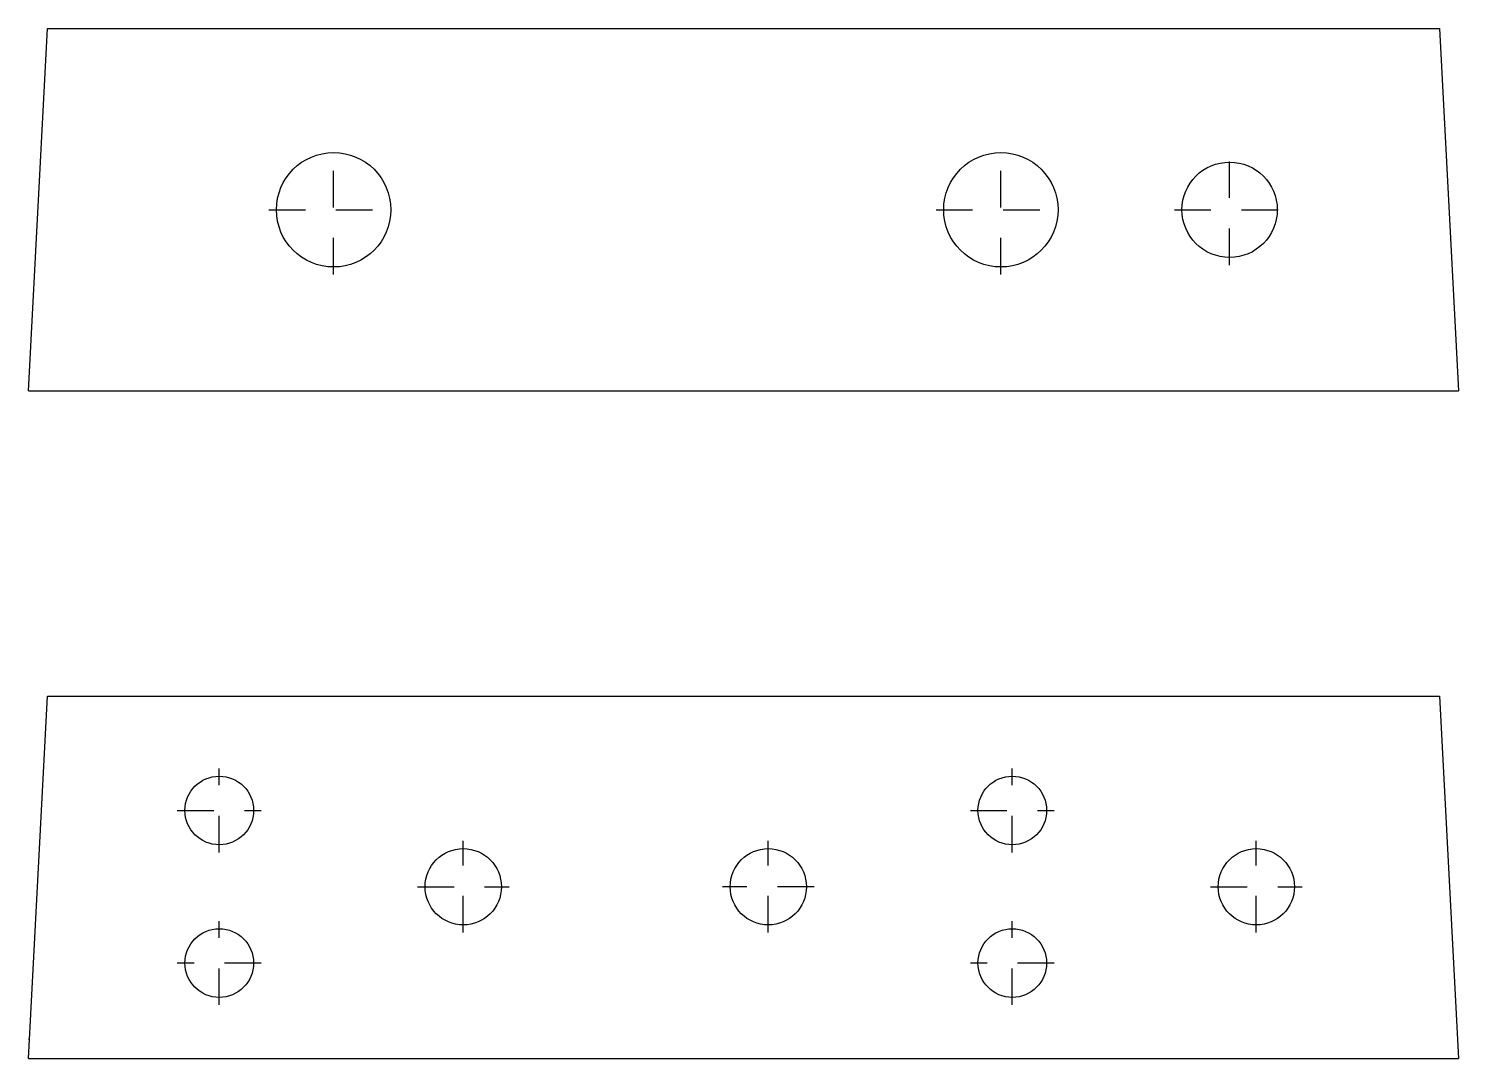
# Model space of a CAD drawing. Header units: inches. Extents: x 0 to 4.69, y 0 to 3.38.
import ezdxf

# ---------------------------------------------------------------- set-up
doc = ezdxf.new("R2010")
doc.units = ezdxf.units.IN
doc.header["$LTSCALE"] = 0.01
doc.header["$MEASUREMENT"] = 0
doc.linetypes.add('ACAD_ISO02W100', pattern=[15, 12, -3])
doc.layers.add('Center', color=10, linetype='ACAD_ISO02W100')
doc.layers.add('Object', color=170, linetype='Continuous')

msp = doc.modelspace()

# ---------------------------------------------------------------- linework, layer by layer
msp.add_line((0, 0.0625), (0.00329, 0.0625))
at = {"layer": 'Center'}
for p, q in [((1, 2.56875), (1, 2.99375)), ((3.1875, 2.56875), (3.1875, 2.99375)), ((3.9375, 2.6), (3.9375, 2.9625)), ((0.7875, 2.78125), (1.2125, 2.78125)), ((2.975, 2.78125), (3.4, 2.78125)), ((3.75625, 2.78125), (4.11875, 2.78125)), ((0.625, 0.675), (0.625, 0.95)), ((3.225, 0.675), (3.225, 0.95)), ((0.4875, 0.8125), (0.7625, 0.8125)), ((3.0875, 0.8125), (3.3625, 0.8125)), ((1.425, 0.4125), (1.425, 0.7125)), ((2.425, 0.4125), (2.425, 0.7125)), ((4.025, 0.4125), (4.025, 0.7125)), ((1.275, 0.5625), (1.575, 0.5625)), ((2.575, 0.5625), (2.275, 0.5625)), ((3.875, 0.5625), (4.175, 0.5625)), ((0.625, 0.175), (0.625, 0.45)), ((3.225, 0.175), (3.225, 0.45)), ((0.7625, 0.3125), (0.4875, 0.3125)), ((3.3625, 0.3125), (3.0875, 0.3125))]:
    msp.add_line(p, q, dxfattribs=at)
at = {"layer": 'Object'}
for p, q in [((0, 2.1875), (0.0625, 3.375)), ((0.0625, 3.375), (4.625, 3.375)), ((4.625, 3.375), (4.6875, 2.1875)), ((0, 2.1875), (4.6875, 2.1875)), ((0, 0), (0.0625, 1.1875)), ((0.0625, 1.1875), (4.625, 1.1875)), ((4.625, 1.1875), (4.6875, 0)), ((0, 0), (4.6875, 0))]:
    msp.add_line(p, q, dxfattribs=at)
for centre, radius in [((1, 2.78125), 0.1875), ((3.1875, 2.78125), 0.1875), ((3.9375, 2.78125), 0.15625), ((0.625, 0.8125), 0.1125), ((3.225, 0.8125), 0.1125), ((1.425, 0.5625), 0.125), ((2.425, 0.5625), 0.125), ((4.025, 0.5625), 0.125), ((0.625, 0.3125), 0.1125), ((3.225, 0.3125), 0.1125)]:
    msp.add_circle(centre, radius, dxfattribs=at)

doc.saveas('drawing.dxf')
